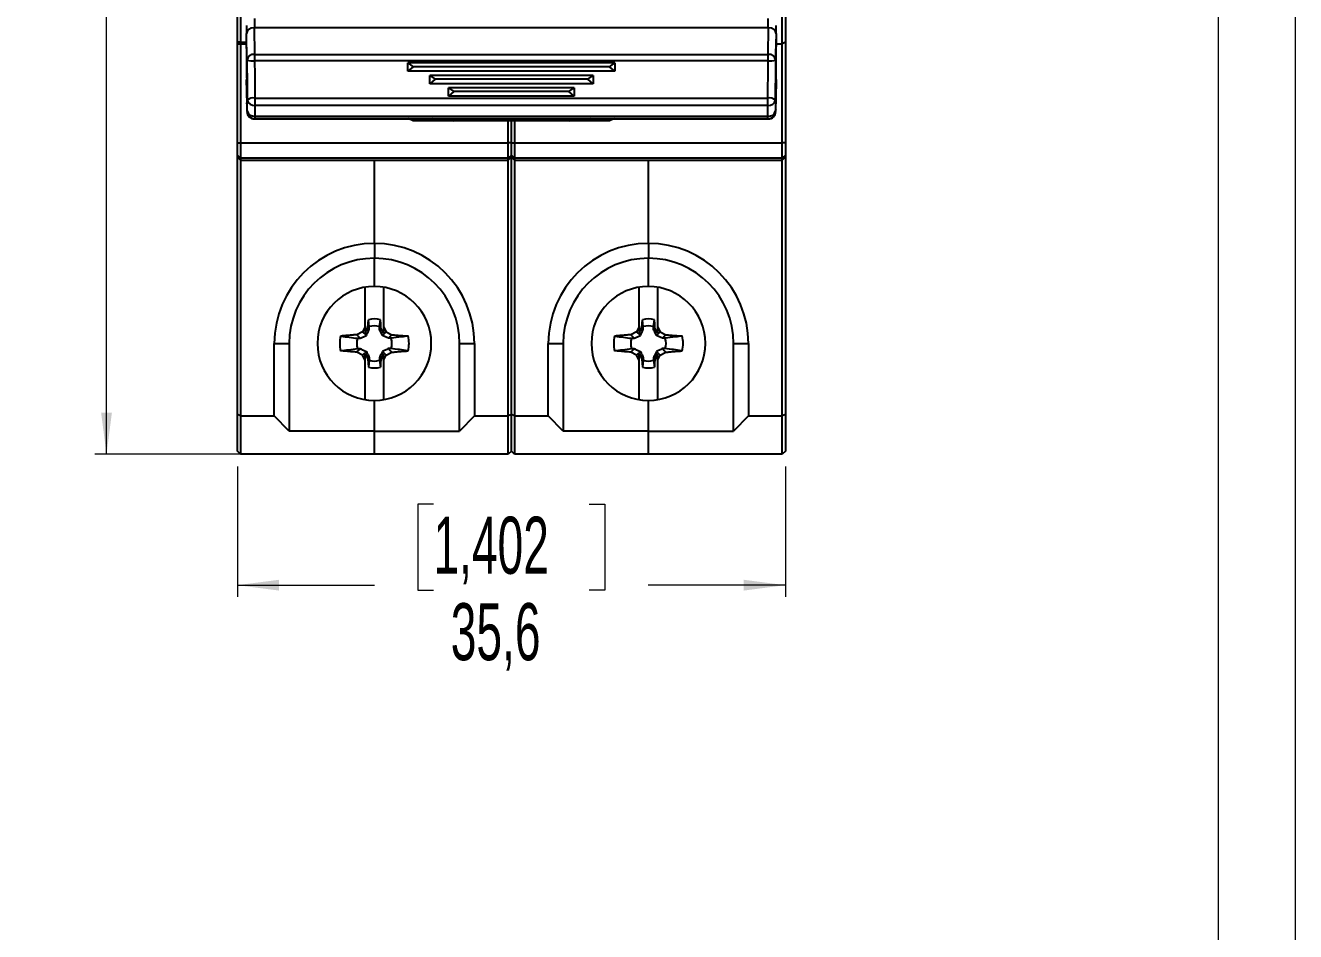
# Model space of a CAD drawing. Header units: millimetres. Extents: x 0 to 210, y 0 to 297.
# Drawn here: x 127.5 to 210, y 135.2 to 194.1 of the extents above; entities that cross this region are included whole.
import ezdxf

# ---------------------------------------------------------------- set-up
doc = ezdxf.new("R2010")
doc.units = ezdxf.units.MM
doc.layers.add('FORMATO', color=7, linetype='Continuous')
doc.styles.add('SLDTEXTSTYLE1', font='TXT', dxfattribs={"width": 0.605})
doc.dimstyles.new('SLDDIMSTYLE0', dxfattribs={"dimtxt": 3.595646, "dimasz": 2.7, "dimexe": 0, "dimexo": 0.0625, "dimgap": 0.898912, "dimtad": 0, "dimrnd": 1e-09, "dimzin": 12, "dimdsep": 46, "dimtxsty": 'SLDTEXTSTYLE1', "dimsah": 1, "dimcen": 0.09, "dimadec": 0, "dimazin": 3, "dimtfac": 1, "dimtdec": 3, "dimtofl": 0, "dimtmove": 0, "dimatfit": 3, "dimfxl": 1, "dimfrac": 2, "dimtolj": 1, "dimtzin": 12, "dimarcsym": 0})

# ---------------------------------------------------------------- blocks, each defined once
blk = doc.blocks.new('_D')
at = {"color": 7, "linetype": 'Continuous', "lineweight": 18, "transparency": 16777216}
for p, q in [((149.158, 249.239), (132.008, 249.239)), ((132.758, 249.239), (132.758, 216.628)), ((127.49, 212.802), (127.49, 213.815)), ((127.49, 213.815), (133.087, 213.815)), ((133.087, 213.815), (133.087, 212.802)), ((127.49, 202.677), (127.49, 201.663)), ((133.087, 201.663), (133.087, 202.677)), ((127.49, 201.663), (133.087, 201.663)), ((132.758, 166.239), (132.758, 198.85)), ((149.158, 166.239), (132.008, 166.239))]:
    blk.add_line(p, q, dxfattribs=at)
for points in [[(132.758, 249.239), (132.408, 246.539), (133.108, 246.539)], [(132.758, 166.239), (133.108, 168.939), (132.408, 168.939)]]:
    blk.add_solid(points, dxfattribs=at)
at = {"color": 7, "linetype": 'Continuous', "lineweight": 18, "transparency": 16777216, "char_height": 3.7042, "attachment_point": 1, "rotation": 90, "style": 'SLDTEXTSTYLE1'}
for s, insert in [('3,268', (128.312, 202.677)), ('83', (133.927, 205.489))]:
    blk.add_mtext(s, dxfattribs=dict(at, insert=insert))
blk = doc.blocks.new('_D_1')
at = {"color": 7, "linetype": 'Continuous', "lineweight": 18, "transparency": 16777216}
for p, q in [((141.258, 165.439), (141.258, 156.989)), ((176.858, 165.443), (176.858, 156.989)), ((153.996, 163.007), (152.982, 163.007)), ((152.982, 163.007), (152.982, 157.41)), ((164.12, 163.007), (165.134, 163.007)), ((165.134, 163.007), (165.134, 157.41)), ((141.258, 157.739), (150.169, 157.739)), ((176.858, 157.739), (167.947, 157.739)), ((152.982, 157.41), (153.996, 157.41)), ((165.134, 157.41), (164.12, 157.41))]:
    blk.add_line(p, q, dxfattribs=at)
for points in [[(141.258, 157.739), (143.958, 157.389), (143.958, 158.089)], [(176.858, 157.739), (174.158, 158.089), (174.158, 157.389)]]:
    blk.add_solid(points, dxfattribs=at)
at = {"color": 7, "linetype": 'Continuous', "lineweight": 18, "transparency": 16777216, "char_height": 3.7042, "attachment_point": 1, "style": 'SLDTEXTSTYLE1'}
for s, insert in [('1,402', (153.996, 162.185)), ('35,6', (155.12, 156.57))]:
    blk.add_mtext(s, dxfattribs=dict(at, insert=insert))

msp = doc.modelspace()

# ---------------------------------------------------------------- linework, layer by layer
at = {"color": 7, "linetype": 'Continuous', "lineweight": 25}
for p, q in [((141.258, 193.013), (141.258, 205.465)), ((141.458, 205.462), (141.458, 193.017)), ((176.656, 192.895), (176.656, 205.584)), ((176.858, 205.47), (176.858, 193.008)), ((141.87, 193.646), (141.878, 194.097)), ((142.358, 193.939), (142.38, 192.21)), ((142.358, 193.939), (142.367, 193.939)), ((142.378, 194.538), (142.367, 193.939)), ((175.749, 193.939), (142.367, 193.939)), ((175.735, 192.21), (175.758, 193.939)), ((175.749, 193.939), (175.738, 194.538)), ((175.758, 193.939), (175.749, 193.939)), ((176.238, 194.097), (176.246, 193.646)), ((141.858, 193.197), (141.858, 193.566)), ((141.88, 191.837), (141.858, 193.566)), ((141.874, 191.963), (141.858, 193.197)), ((176.258, 193.566), (176.235, 191.837)), ((176.242, 191.963), (176.258, 193.197)), ((176.258, 193.566), (176.258, 193.197)), ((141.458, 193.017), (141.258, 193.013)), ((141.258, 193.008), (141.258, 193.013)), ((141.258, 193.008), (141.758, 193.008)), ((141.258, 192.895), (141.258, 193.008)), ((141.258, 186.471), (141.258, 192.895)), ((141.258, 192.895), (141.458, 192.895)), ((141.458, 193.017), (141.86, 193.017)), ((141.458, 192.895), (141.458, 186.471)), ((141.458, 192.895), (141.862, 192.895)), ((141.758, 193.008), (141.86, 193.007)), ((141.758, 192.895), (141.758, 193.008)), ((176.254, 192.895), (176.656, 192.895)), ((176.858, 193.008), (176.656, 192.895)), ((176.656, 186.471), (176.656, 192.895)), ((176.858, 193.008), (176.858, 186.471)), ((141.872, 191.365), (141.877, 191.715)), ((142.38, 192.21), (142.38, 191.804)), ((142.38, 192.21), (175.735, 192.21)), ((175.735, 191.804), (142.38, 191.804)), ((152.339, 191.127), (152.339, 191.673)), ((165.777, 191.673), (152.339, 191.673)), ((152.339, 191.673), (152.685, 191.397)), ((165.43, 191.397), (165.777, 191.673)), ((165.777, 191.673), (165.777, 191.127)), ((175.735, 191.804), (175.735, 192.21)), ((176.239, 191.71), (176.243, 191.414)), ((141.872, 190.914), (141.868, 190.581)), ((141.872, 191.365), (141.88, 191.365)), ((141.872, 190.914), (141.872, 191.365)), ((141.883, 190.914), (141.872, 190.914)), ((152.685, 191.397), (152.339, 191.127)), ((165.777, 191.127), (152.339, 191.127)), ((165.43, 191.397), (152.685, 191.397)), ((153.753, 190.307), (153.753, 190.849)), ((164.363, 190.849), (153.753, 190.849)), ((153.753, 190.849), (154.099, 190.598)), ((164.017, 190.598), (164.363, 190.849)), ((164.363, 190.849), (164.363, 190.307)), ((165.777, 191.127), (165.43, 191.397)), ((176.244, 190.914), (176.233, 190.914)), ((176.236, 191.414), (176.243, 191.414)), ((176.236, 191.365), (176.244, 191.365)), ((176.243, 191.414), (176.244, 191.365)), ((176.244, 191.365), (176.244, 190.914)), ((176.248, 190.581), (176.244, 190.914)), ((141.858, 190.581), (141.874, 189.348)), ((141.858, 190.211), (141.858, 190.581)), ((141.868, 190.581), (141.858, 190.581)), ((141.858, 190.211), (141.88, 188.516)), ((141.886, 189.455), (141.886, 190.051)), ((154.099, 190.598), (153.753, 190.307)), ((164.363, 190.307), (153.753, 190.307)), ((164.017, 190.598), (154.099, 190.598)), ((154.981, 189.5), (154.981, 190.032)), ((163.135, 190.032), (154.981, 190.032)), ((154.981, 190.032), (155.324, 189.806)), ((155.324, 189.806), (154.981, 189.5)), ((162.791, 189.806), (155.324, 189.806)), ((162.791, 189.806), (163.135, 190.032)), ((163.135, 189.5), (162.791, 189.806)), ((163.135, 190.032), (163.135, 189.5)), ((164.363, 190.307), (164.017, 190.598)), ((176.23, 189.455), (176.23, 190.051)), ((176.235, 188.516), (176.258, 190.211)), ((176.258, 190.581), (176.242, 189.348)), ((176.258, 190.581), (176.248, 190.581)), ((176.258, 190.581), (176.258, 190.211)), ((141.897, 188.538), (141.897, 189.235)), ((142.397, 189.376), (175.719, 189.376)), ((142.397, 189.376), (142.397, 188.905)), ((163.135, 189.5), (154.981, 189.5)), ((175.719, 188.905), (175.719, 189.376)), ((176.219, 189.235), (176.219, 188.538)), ((175.719, 188.905), (142.397, 188.905)), ((142.397, 188.905), (142.397, 188.207)), ((142.397, 188.207), (175.719, 188.207)), ((175.719, 188.207), (175.719, 188.905)), ((176.221, 188.568), (176.221, 188.577)), ((142.38, 188.018), (152.407, 188.018)), ((142.397, 188.041), (175.719, 188.041)), ((152.685, 187.891), (152.359, 188.041)), ((152.457, 188.041), (152.685, 187.891)), ((165.43, 187.891), (152.685, 187.891)), ((154.099, 187.944), (153.926, 188.041)), ((153.93, 188.041), (154.099, 187.944)), ((155.242, 187.944), (154.099, 187.944)), ((155.039, 188.041), (155.324, 187.905)), ((162.791, 187.905), (155.324, 187.905)), ((158.856, 186.471), (158.856, 187.891)), ((159.058, 186.471), (159.058, 187.891)), ((159.258, 187.891), (159.258, 186.471)), ((162.791, 187.905), (163.077, 188.041)), ((164.017, 187.944), (162.874, 187.944)), ((164.017, 187.944), (164.186, 188.041)), ((164.19, 188.041), (164.017, 187.944)), ((165.757, 188.041), (165.43, 187.891)), ((165.43, 187.891), (165.659, 188.041)), ((165.709, 188.018), (175.735, 188.018)), ((141.258, 186.471), (141.458, 186.471)), ((141.258, 185.671), (141.258, 186.471)), ((141.258, 185.671), (141.458, 185.471)), ((141.258, 185.539), (141.258, 185.671)), ((141.458, 186.471), (158.856, 186.471)), ((141.458, 186.471), (141.458, 185.471)), ((159.058, 186.471), (158.856, 186.471)), ((158.856, 185.471), (158.856, 186.471)), ((159.058, 185.675), (158.856, 185.471)), ((159.058, 186.471), (159.258, 186.471)), ((159.058, 185.671), (159.058, 186.471)), ((159.058, 185.671), (159.258, 185.471)), ((159.058, 185.539), (159.058, 185.671)), ((159.258, 186.471), (176.656, 186.471)), ((159.258, 186.471), (159.258, 185.471)), ((176.858, 186.471), (176.656, 186.471)), ((176.656, 185.471), (176.656, 186.471)), ((176.858, 185.675), (176.656, 185.471)), ((176.858, 186.471), (176.858, 185.675)), ((176.858, 185.675), (176.858, 185.541)), ((141.258, 168.822), (141.258, 185.539)), ((141.258, 185.539), (141.458, 185.339)), ((141.458, 185.339), (141.258, 185.539)), ((158.856, 185.471), (141.458, 185.471)), ((141.458, 185.471), (141.458, 185.339)), ((141.458, 185.339), (141.458, 168.739)), ((141.458, 185.339), (150.158, 185.339)), ((150.158, 179.939), (150.158, 185.339)), ((150.158, 185.339), (158.856, 185.339)), ((159.058, 185.541), (158.856, 185.339)), ((158.856, 185.339), (158.856, 185.471)), ((158.856, 168.739), (158.856, 185.339)), ((159.058, 168.822), (159.058, 185.539)), ((159.058, 185.539), (159.258, 185.339)), ((159.258, 185.339), (159.058, 185.539)), ((176.656, 185.471), (159.258, 185.471)), ((159.258, 185.471), (159.258, 185.339)), ((159.258, 185.339), (159.258, 168.739)), ((159.258, 185.339), (167.958, 185.339)), ((167.958, 179.939), (167.958, 185.339)), ((167.958, 185.339), (176.656, 185.339)), ((176.858, 185.541), (176.656, 185.339)), ((176.656, 185.339), (176.656, 185.471)), ((176.656, 168.739), (176.656, 185.339)), ((176.858, 185.541), (176.858, 168.824)), ((150.158, 179.939), (150.158, 178.974)), ((167.958, 179.939), (167.958, 178.974)), ((150.158, 177.139), (150.158, 178.974)), ((167.958, 177.139), (167.958, 178.974)), ((149.558, 174.516), (149.558, 177.09)), ((150.758, 177.09), (150.758, 174.516)), ((167.358, 174.516), (167.358, 177.09)), ((168.558, 177.09), (168.558, 174.516)), ((149.825, 174.535), (149.766, 174.979)), ((150.49, 174.535), (150.55, 174.979)), ((167.625, 174.535), (167.566, 174.979)), ((168.29, 174.535), (168.35, 174.979)), ((149.394, 174.203), (149.015, 174.004)), ((149.558, 174.516), (149.394, 174.203)), ((149.638, 173.959), (149.394, 174.203)), ((149.558, 174.516), (149.558, 174.115)), ((149.558, 174.115), (149.729, 174.446)), ((150.493, 174.355), (150.586, 174.446)), ((150.758, 174.115), (150.586, 174.446)), ((150.678, 173.959), (150.922, 174.203)), ((150.758, 174.516), (150.922, 174.203)), ((150.758, 174.516), (150.758, 174.115)), ((150.922, 174.203), (151.3, 174.004)), ((167.194, 174.203), (166.815, 174.004)), ((167.358, 174.516), (167.194, 174.203)), ((167.438, 173.959), (167.194, 174.203)), ((167.358, 174.516), (167.358, 174.115)), ((167.358, 174.115), (167.529, 174.446)), ((168.293, 174.355), (168.386, 174.446)), ((168.558, 174.115), (168.386, 174.446)), ((168.478, 173.959), (168.722, 174.203)), ((168.558, 174.516), (168.722, 174.203)), ((168.558, 174.516), (168.558, 174.115)), ((168.722, 174.203), (169.1, 174.004)), ((143.658, 168.739), (143.658, 173.439)), ((143.658, 173.439), (144.624, 173.439)), ((144.624, 173.439), (144.624, 167.739)), ((149.062, 173.772), (149.242, 173.775)), ((155.692, 173.439), (156.658, 173.439)), ((155.692, 167.739), (155.692, 173.439)), ((156.658, 173.439), (156.658, 168.739)), ((161.458, 168.739), (161.458, 173.439)), ((161.458, 173.439), (162.424, 173.439)), ((162.424, 173.439), (162.424, 167.739)), ((166.862, 173.772), (167.042, 173.775)), ((173.492, 173.439), (174.458, 173.439)), ((173.492, 167.739), (173.492, 173.439)), ((174.458, 173.439), (174.458, 168.739)), ((149.394, 172.676), (149.015, 172.874)), ((149.638, 172.919), (149.394, 172.676)), ((149.558, 172.362), (149.394, 172.676)), ((149.558, 172.764), (149.729, 172.432)), ((149.558, 172.362), (149.558, 172.764)), ((149.822, 172.524), (149.729, 172.432)), ((149.822, 172.524), (149.825, 172.344)), ((150.758, 172.764), (150.586, 172.432)), ((150.678, 172.919), (150.922, 172.676)), ((150.758, 172.362), (150.758, 172.764)), ((150.758, 172.362), (150.922, 172.676)), ((150.922, 172.676), (151.3, 172.874)), ((151.254, 173.107), (151.073, 173.104)), ((167.194, 172.676), (166.815, 172.874)), ((167.438, 172.919), (167.194, 172.676)), ((167.358, 172.362), (167.194, 172.676)), ((167.358, 172.764), (167.529, 172.432)), ((167.358, 172.362), (167.358, 172.764)), ((167.622, 172.524), (167.529, 172.432)), ((167.622, 172.524), (167.625, 172.344)), ((168.558, 172.764), (168.386, 172.432)), ((168.478, 172.919), (168.722, 172.676)), ((168.558, 172.362), (168.558, 172.764)), ((168.558, 172.362), (168.722, 172.676)), ((168.722, 172.676), (169.1, 172.874)), ((169.054, 173.107), (168.873, 173.104)), ((149.558, 169.788), (149.558, 172.362)), ((149.825, 172.344), (149.766, 171.899)), ((150.49, 172.344), (150.55, 171.899)), ((150.758, 172.362), (150.758, 169.788)), ((167.358, 169.788), (167.358, 172.362)), ((167.625, 172.344), (167.566, 171.899)), ((168.29, 172.344), (168.35, 171.899)), ((168.558, 172.362), (168.558, 169.788)), ((150.158, 167.739), (150.158, 169.739)), ((167.958, 167.739), (167.958, 169.739)), ((141.458, 168.739), (141.258, 168.822)), ((141.258, 166.439), (141.258, 168.822)), ((141.458, 168.739), (141.458, 166.239)), ((141.458, 168.739), (143.658, 168.739)), ((144.624, 167.739), (143.658, 168.739)), ((156.658, 168.739), (155.692, 167.739)), ((156.658, 168.739), (158.856, 168.739)), ((159.058, 168.824), (158.856, 168.739)), ((158.856, 166.239), (158.856, 168.739)), ((159.258, 168.739), (159.058, 168.822)), ((159.058, 166.439), (159.058, 168.822)), ((159.258, 168.739), (159.258, 166.239)), ((159.258, 168.739), (161.458, 168.739)), ((162.424, 167.739), (161.458, 168.739)), ((174.458, 168.739), (173.492, 167.739)), ((174.458, 168.739), (176.656, 168.739)), ((176.858, 168.824), (176.656, 168.739)), ((176.656, 166.239), (176.656, 168.739)), ((176.858, 168.824), (176.858, 166.443)), ((150.158, 167.739), (144.624, 167.739)), ((150.158, 166.239), (150.158, 167.739)), ((150.158, 167.739), (155.692, 167.739)), ((167.958, 167.739), (162.424, 167.739)), ((167.958, 166.239), (167.958, 167.739)), ((167.958, 167.739), (173.492, 167.739)), ((141.458, 166.239), (141.258, 166.439)), ((150.158, 166.239), (141.458, 166.239)), ((158.856, 166.239), (150.158, 166.239)), ((159.058, 166.443), (158.856, 166.239)), ((159.258, 166.239), (159.058, 166.439)), ((167.958, 166.239), (159.258, 166.239)), ((176.656, 166.239), (167.958, 166.239)), ((176.858, 166.443), (176.656, 166.239))]:
    msp.add_line(p, q, dxfattribs=at)
at = {"color": 8, "linetype": 'Continuous', "lineweight": 25}
for p, q in [((141.886, 189.348), (141.874, 189.348)), ((176.242, 189.348), (176.23, 189.348)), ((142.397, 188.207), (142.397, 188.041)), ((175.719, 188.041), (175.719, 188.207)), ((142.38, 188.027), (152.389, 188.027)), ((142.38, 188.027), (142.38, 188.018)), ((165.727, 188.027), (175.735, 188.027)), ((175.735, 188.018), (175.735, 188.027))]:
    msp.add_line(p, q, dxfattribs=at)
at = {"color": 7, "linetype": 'Continuous', "lineweight": 25, "flags": 128}
for points in [[(149.729, 174.446), (149.751, 174.763), (149.766, 174.979)], [(150.586, 174.446), (150.568, 174.72), (150.55, 174.979)], [(167.529, 174.446), (167.551, 174.763), (167.566, 174.979)], [(168.386, 174.446), (168.368, 174.72), (168.35, 174.979)], [(149.822, 174.355), (149.784, 174.392), (149.729, 174.446)], [(167.622, 174.355), (167.584, 174.392), (167.529, 174.446)], [(149.242, 173.775), (149.126, 173.892), (149.015, 174.004)], [(167.042, 173.775), (166.926, 173.892), (166.815, 174.004)], [(150.493, 172.524), (150.531, 172.486), (150.586, 172.432)], [(151.073, 173.104), (151.189, 172.986), (151.3, 172.874)], [(168.293, 172.524), (168.331, 172.486), (168.386, 172.432)], [(168.873, 173.104), (168.989, 172.986), (169.1, 172.874)], [(149.729, 172.432), (149.748, 172.159), (149.766, 171.899)], [(150.586, 172.432), (150.565, 172.115), (150.55, 171.899)], [(167.529, 172.432), (167.548, 172.159), (167.566, 171.899)], [(168.386, 172.432), (168.365, 172.115), (168.35, 171.899)]]:
    msp.add_lwpolyline(points, dxfattribs=at)
at = {"color": 7, "linetype": 'Continuous', "lineweight": 25}
for centre, radius, start, end in [((142.327, 191.76), 0.453, 83.20515, 170.20214), ((142.248, 193.593), 1.794, 258.19102, 274.24276), ((175.789, 191.76), 0.453, 9.79786, 96.79485), ((175.868, 193.593), 1.794, 265.75724, 281.80898), ((142.287, 188.809), 0.577, 78.94897, 132.41505), ((142.329, 189.345), 0.445, 194.21539, 278.87585), ((175.829, 188.809), 0.577, 47.58495, 101.05103), ((175.787, 189.345), 0.445, 261.12415, 345.78461), ((142.377, 188.523), 0.496, 180.89877, 270.41114), ((142.38, 188.518), 0.5, 180.75752, 270), ((142.329, 188.647), 0.445, 194.21539, 278.87585), ((142.397, 188.541), 0.5, 182.54544, 270), ((175.787, 188.647), 0.445, 261.12415, 345.78461), ((175.719, 188.541), 0.5, 270, 357.45456), ((175.739, 188.523), 0.496, 269.58886, 359.10123), ((175.735, 188.518), 0.5, 270, 359.24248), ((150.158, 173.439), 6.5, 90, 180), ((150.158, 173.439), 6.5, 0, 90), ((167.958, 173.439), 6.5, 90, 180), ((167.958, 173.439), 6.5, 0, 90), ((150.158, 173.439), 5.534, 90, 180), ((150.158, 173.439), 5.534, 0, 90), ((167.958, 173.439), 5.534, 90, 180), ((167.958, 173.439), 5.534, 0, 90), ((150.158, 173.439), 3.7, 90, 270), ((150.158, 173.439), 3.7, 270, 90), ((167.958, 173.439), 3.7, 90, 270), ((167.958, 173.439), 3.7, 270, 90), ((150.158, 173.439), 1.589, 75.72521, 104.27479), ((167.958, 173.439), 1.589, 75.72521, 104.27479), ((150.158, 173.439), 1.145, 73.12337, 106.87663), ((167.958, 173.439), 1.145, 73.12337, 106.87663), ((150.158, 173.439), 2.252, 167.67305, 192.32695), ((150.158, 173.439), 1.145, 163.12337, 196.87663), ((288.879, 37.703), 193.664, 135.26719, 135.36269), ((150.158, 173.439), 1.145, 343.12337, 16.87663), ((150.158, 173.439), 2.252, 347.67305, 12.32695), ((167.958, 173.439), 2.252, 167.67305, 192.32695), ((167.958, 173.439), 1.145, 163.12337, 196.87663), ((306.679, 37.703), 193.664, 135.26719, 135.36269), ((167.958, 173.439), 1.145, 343.12337, 16.87663), ((167.958, 173.439), 2.252, 347.67305, 12.32695), ((11.437, 309.175), 193.664, 315.26719, 315.36269), ((29.237, 309.175), 193.664, 315.26719, 315.36269), ((150.158, 173.439), 1.589, 255.72521, 284.27479), ((150.158, 173.439), 1.145, 253.12337, 286.87663), ((167.958, 173.439), 1.589, 255.72521, 284.27479), ((167.958, 173.439), 1.145, 253.12337, 286.87663)]:
    msp.add_arc(centre, radius, start, end, dxfattribs=at)
for centre, major_axis, ratio, start_param, end_param in [((142.358, 193.566), (0.5, 0), 0.745476, 1.570968, 3.141688), ((175.758, 193.566), (0.5, 0), 0.745476, 6.28309, 7.85381), ((141.874, 190.954), (-0.008, 1.354), 0.006505, 3.982804, 5.553562), ((141.932, 191.297), (-0.044, 7.5), 0.006505, 1.498758, 1.849266), ((142.432, 191.3), (-0.044, 7), 0.00697, 1.498753, 1.849261), ((175.684, 191.3), (0.044, 7), 0.00697, 4.433925, 4.784432), ((176.184, 191.297), (0.044, 7.5), 0.006505, 4.433919, 4.784427), ((176.242, 190.954), (0.008, 1.354), 0.006505, 0.729624, 2.300382), ((141.874, 190.358), (-0.008, 1.354), 0.006505, 2.412045, 3.982804), ((176.242, 190.358), (0.008, 1.354), 0.006505, 2.300382, 3.87114), ((141.932, 181.142), (-0.044, 7.5), 0.006505, 6.116341, 6.466849), ((176.184, 181.142), (0.044, 7.5), 0.006505, 0.103669, 0.166845)]:
    msp.add_ellipse(centre, major_axis=major_axis, ratio=ratio, start_param=start_param, end_param=end_param, dxfattribs=at)
at = {"color": 8, "linetype": 'Continuous', "lineweight": 25}
for centre, major_axis, ratio, start_param, end_param in [((176.184, 181.142), (0.044, 7.5), 0.006505, 6.099522, 6.386854), ((142.432, 181.145), (-0.044, 7), 0.00697, 0.172408, 0.183658), ((175.684, 181.145), (0.044, 7), 0.00697, 6.099528, 6.110778)]:
    msp.add_ellipse(centre, major_axis=major_axis, ratio=ratio, start_param=start_param, end_param=end_param, dxfattribs=at)
at = {"color": 7, "linetype": 'Continuous', "lineweight": 25}
for points, knots in [([(141.895, 188.575), (141.895, 188.575), (141.895, 188.574), (141.896, 188.542), (141.898, 188.518)], [0, 0, 0, 0, 0.25141, 1, 1, 1, 1]), ([(149.638, 173.959), (149.665, 174.017), (149.71, 174.113), (149.771, 174.244), (149.805, 174.318), (149.822, 174.355)], [0, 0, 0, 0, 0.429612, 0.714558, 1, 1, 1, 1]), ([(149.822, 174.355), (149.823, 174.37), (149.823, 174.4), (149.824, 174.46), (149.825, 174.505), (149.825, 174.535)], [0, 0, 0, 0, 0.25043, 0.500861, 1, 1, 1, 1]), ([(150.493, 174.355), (150.493, 174.37), (150.493, 174.4), (150.492, 174.46), (150.491, 174.505), (150.49, 174.535)], [0, 0, 0, 0, 0.25043, 0.500861, 1, 1, 1, 1]), ([(150.678, 173.959), (150.651, 174.017), (150.606, 174.113), (150.545, 174.244), (150.511, 174.318), (150.493, 174.355)], [0, 0, 0, 0, 0.429612, 0.714558, 1, 1, 1, 1]), ([(167.438, 173.959), (167.465, 174.017), (167.51, 174.113), (167.571, 174.244), (167.605, 174.318), (167.622, 174.355)], [0, 0, 0, 0, 0.429612, 0.714558, 1, 1, 1, 1]), ([(167.622, 174.355), (167.623, 174.37), (167.623, 174.4), (167.624, 174.46), (167.625, 174.505), (167.625, 174.535)], [0, 0, 0, 0, 0.25043, 0.500861, 1, 1, 1, 1]), ([(168.293, 174.355), (168.293, 174.37), (168.293, 174.4), (168.292, 174.46), (168.291, 174.505), (168.29, 174.535)], [0, 0, 0, 0, 0.25043, 0.500861, 1, 1, 1, 1]), ([(168.478, 173.959), (168.451, 174.017), (168.406, 174.113), (168.345, 174.244), (168.311, 174.318), (168.293, 174.355)], [0, 0, 0, 0, 0.429612, 0.714558, 1, 1, 1, 1]), ([(149.015, 174.004), (148.935, 173.998), (148.735, 173.983), (148.382, 173.955), (148.11, 173.933), (147.957, 173.92)], [0, 0, 0, 0, 0.22843, 0.564942, 1, 1, 1, 1]), ([(147.957, 173.92), (147.972, 173.918), (148.163, 173.892), (148.53, 173.843), (148.885, 173.795), (149.062, 173.772)], [0, 0, 0, 0, 0.039601, 0.5198, 1, 1, 1, 1]), ([(149.242, 173.775), (149.276, 173.79), (149.343, 173.822), (149.473, 173.883), (149.573, 173.929), (149.638, 173.959)], [0, 0, 0, 0, 0.258831, 0.517681, 1, 1, 1, 1]), ([(151.073, 173.775), (151.04, 173.79), (150.973, 173.822), (150.842, 173.883), (150.743, 173.929), (150.678, 173.959)], [0, 0, 0, 0, 0.258831, 0.517681, 1, 1, 1, 1]), ([(151.254, 173.772), (151.239, 173.772), (151.209, 173.772), (151.149, 173.773), (151.103, 173.774), (151.073, 173.775)], [0, 0, 0, 0, 0.25043, 0.500861, 1, 1, 1, 1]), ([(152.358, 173.92), (152.21, 173.9), (151.843, 173.85), (151.473, 173.801), (151.254, 173.772)], [0, 0, 0, 0, 0.40431, 1, 1, 1, 1]), ([(151.3, 174.004), (151.398, 173.997), (151.625, 173.979), (151.978, 173.951), (152.232, 173.93), (152.358, 173.92)], [0, 0, 0, 0, 0.276155, 0.641563, 1, 1, 1, 1]), ([(166.815, 174.004), (166.735, 173.998), (166.535, 173.983), (166.182, 173.955), (165.91, 173.933), (165.757, 173.92)], [0, 0, 0, 0, 0.22843, 0.564942, 1, 1, 1, 1]), ([(165.757, 173.92), (165.772, 173.918), (165.963, 173.892), (166.33, 173.843), (166.685, 173.795), (166.862, 173.772)], [0, 0, 0, 0, 0.039601, 0.5198, 1, 1, 1, 1]), ([(167.042, 173.775), (167.076, 173.79), (167.143, 173.822), (167.273, 173.883), (167.373, 173.929), (167.438, 173.959)], [0, 0, 0, 0, 0.258831, 0.517681, 1, 1, 1, 1]), ([(168.873, 173.775), (168.84, 173.79), (168.773, 173.822), (168.642, 173.883), (168.543, 173.929), (168.478, 173.959)], [0, 0, 0, 0, 0.258831, 0.517681, 1, 1, 1, 1]), ([(169.054, 173.772), (169.039, 173.772), (169.009, 173.772), (168.949, 173.773), (168.903, 173.774), (168.873, 173.775)], [0, 0, 0, 0, 0.25043, 0.500861, 1, 1, 1, 1]), ([(170.158, 173.92), (170.01, 173.9), (169.643, 173.85), (169.273, 173.801), (169.054, 173.772)], [0, 0, 0, 0, 0.40431, 1, 1, 1, 1]), ([(169.1, 174.004), (169.198, 173.997), (169.425, 173.979), (169.778, 173.951), (170.032, 173.93), (170.158, 173.92)], [0, 0, 0, 0, 0.276155, 0.641563, 1, 1, 1, 1]), ([(147.957, 172.958), (148.141, 172.983), (148.508, 173.033), (148.878, 173.082), (149.062, 173.107)], [0, 0, 0, 0, 0.499999, 1, 1, 1, 1]), ([(149.015, 172.874), (148.918, 172.882), (148.691, 172.899), (148.338, 172.927), (148.083, 172.948), (147.957, 172.958)], [0, 0, 0, 0, 0.276155, 0.641563, 1, 1, 1, 1]), ([(149.062, 173.107), (149.077, 173.107), (149.107, 173.106), (149.167, 173.105), (149.212, 173.104), (149.242, 173.104)], [0, 0, 0, 0, 0.25043, 0.500861, 1, 1, 1, 1]), ([(149.242, 173.104), (149.276, 173.088), (149.343, 173.057), (149.473, 172.996), (149.573, 172.949), (149.638, 172.919)], [0, 0, 0, 0, 0.258831, 0.517681, 1, 1, 1, 1]), ([(149.638, 172.919), (149.665, 172.861), (149.71, 172.765), (149.771, 172.634), (149.805, 172.561), (149.822, 172.524)], [0, 0, 0, 0, 0.429612, 0.714558, 1, 1, 1, 1]), ([(150.493, 172.524), (150.493, 172.509), (150.493, 172.478), (150.492, 172.418), (150.491, 172.373), (150.49, 172.344)], [0, 0, 0, 0, 0.25043, 0.500861, 1, 1, 1, 1]), ([(150.678, 172.919), (150.651, 172.861), (150.606, 172.765), (150.545, 172.634), (150.511, 172.561), (150.493, 172.524)], [0, 0, 0, 0, 0.429612, 0.714558, 1, 1, 1, 1]), ([(151.073, 173.104), (151.04, 173.088), (150.973, 173.057), (150.842, 172.996), (150.743, 172.949), (150.678, 172.919)], [0, 0, 0, 0, 0.258831, 0.517681, 1, 1, 1, 1]), ([(152.358, 172.958), (152.344, 172.96), (152.153, 172.986), (151.786, 173.036), (151.431, 173.083), (151.254, 173.107)], [0, 0, 0, 0, 0.039601, 0.5198, 1, 1, 1, 1]), ([(151.3, 172.874), (151.381, 172.88), (151.581, 172.896), (151.934, 172.923), (152.205, 172.946), (152.358, 172.958)], [0, 0, 0, 0, 0.22843, 0.564942, 1, 1, 1, 1]), ([(165.757, 172.958), (165.941, 172.983), (166.308, 173.033), (166.678, 173.082), (166.862, 173.107)], [0, 0, 0, 0, 0.499999, 1, 1, 1, 1]), ([(166.815, 172.874), (166.718, 172.882), (166.491, 172.899), (166.138, 172.927), (165.883, 172.948), (165.757, 172.958)], [0, 0, 0, 0, 0.276155, 0.641563, 1, 1, 1, 1]), ([(166.862, 173.107), (166.877, 173.107), (166.907, 173.106), (166.967, 173.105), (167.012, 173.104), (167.042, 173.104)], [0, 0, 0, 0, 0.25043, 0.500861, 1, 1, 1, 1]), ([(167.042, 173.104), (167.076, 173.088), (167.143, 173.057), (167.273, 172.996), (167.373, 172.949), (167.438, 172.919)], [0, 0, 0, 0, 0.258831, 0.517681, 1, 1, 1, 1]), ([(167.438, 172.919), (167.465, 172.861), (167.51, 172.765), (167.571, 172.634), (167.605, 172.561), (167.622, 172.524)], [0, 0, 0, 0, 0.429612, 0.714558, 1, 1, 1, 1]), ([(168.293, 172.524), (168.293, 172.509), (168.293, 172.478), (168.292, 172.418), (168.291, 172.373), (168.29, 172.344)], [0, 0, 0, 0, 0.25043, 0.500861, 1, 1, 1, 1]), ([(168.478, 172.919), (168.451, 172.861), (168.406, 172.765), (168.345, 172.634), (168.311, 172.561), (168.293, 172.524)], [0, 0, 0, 0, 0.429612, 0.714558, 1, 1, 1, 1]), ([(168.873, 173.104), (168.84, 173.088), (168.773, 173.057), (168.642, 172.996), (168.543, 172.949), (168.478, 172.919)], [0, 0, 0, 0, 0.258831, 0.517681, 1, 1, 1, 1]), ([(170.158, 172.958), (170.144, 172.96), (169.953, 172.986), (169.586, 173.036), (169.231, 173.083), (169.054, 173.107)], [0, 0, 0, 0, 0.039601, 0.5198, 1, 1, 1, 1]), ([(169.1, 172.874), (169.181, 172.88), (169.381, 172.896), (169.734, 172.923), (170.005, 172.946), (170.158, 172.958)], [0, 0, 0, 0, 0.22843, 0.564942, 1, 1, 1, 1])]:
    msp.add_open_spline(points, degree=3, knots=knots, dxfattribs=at)
at = {"layer": 'FORMATO', "lineweight": 18}
for p, q in [((210, 0), (210, 297)), ((205, 5), (205, 287))]:
    msp.add_line(p, q, dxfattribs=at)

# ---------------------------------------------------------------- dimensions: what is measured, and where the dimension line sits
at = {"color": 7, "linetype": 'Continuous', "lineweight": 18}
dim = msp.add_linear_dim(base=(132.758, 166.239), p1=(150.158, 249.239), p2=(150.158, 166.239), angle=90, dimstyle='SLDDIMSTYLE0', dxfattribs=at)
dim.commit()
dim.dimension.update_dxf_attribs({"geometry": '_D', "text_midpoint": (132.758, 207.739), "dimtype": 160})
dim = msp.add_linear_dim(base=(176.858, 157.739), p1=(141.258, 166.439), p2=(176.858, 166.443), dimstyle='SLDDIMSTYLE0', dxfattribs=at)
dim.commit()
dim.dimension.update_dxf_attribs({"geometry": '_D_1', "text_midpoint": (159.058, 157.739), "dimtype": 160})

doc.saveas('drawing.dxf')
